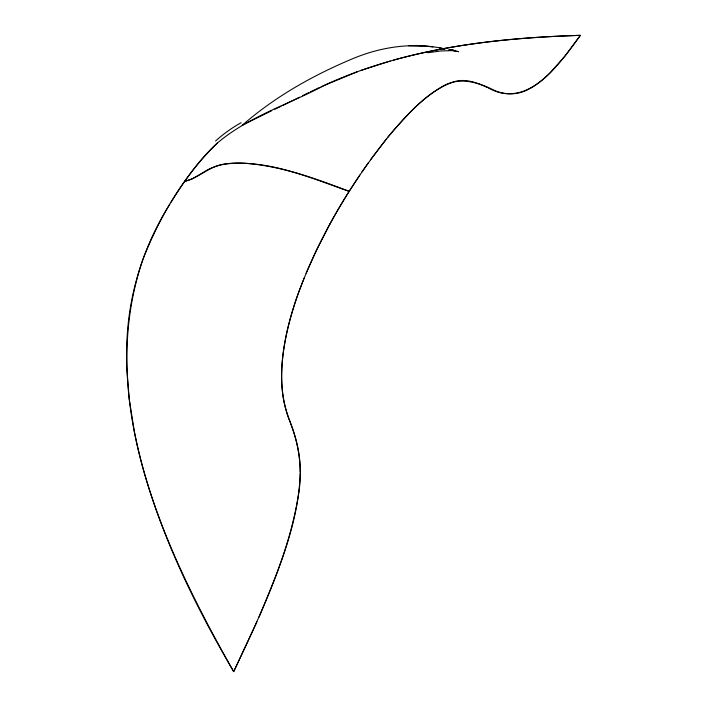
<?xml version="1.0" encoding="UTF-8"?>
<svg xmlns="http://www.w3.org/2000/svg" width="707" height="707" viewBox="0 0 707 707"><rect width="100%" height="100%" fill="white"/><g stroke="black" fill="none" stroke-linecap="round" stroke-linejoin="round"><path stroke-width="1.06" d="M300.219 473.61C298.398 523.984 278.037 571.38 258.93 617.255M304.151 277.975L298.849 291.797A133.853 43.675 -65.8 0 0 286.096 336.028C282.544 353.35 280.608 371.157 282.137 388.823A236.845 77.275 -65.8 0 0 284.108 402.159C285.275 407.921 287.086 413.524 289.039 419.065C298.769 442.617 302.711 468.476 298.663 493.769C288.589 556.568 260.459 614.577 233.69 671.65C195.848 607.03 162.495 539.034 142.593 466.602A572.175 536.701 -4.7 0 1 134.242 430.961L129.187 398.845L126.827 368.471A370.636 347.711 -6.2 0 1 127.322 333.916C130.371 287.979 145.297 243.12 169.821 204.208M306.051 273.37L316.285 250.57L329.851 224.199M256.924 621.833L233.69 671.65C164.696 549.869 94.605 401.214 142.858 259.469C159.773 216.475 184.041 175.239 217.447 142.955M170.917 202.432C184.085 181.469 198.199 160.754 216.457 143.857C248.139 116.346 289.517 104.3 325.927 84.557C405.491 48.412 493.875 38.063 580.385 35.35L565.308 55.694L550.373 72.547A143.839 46.936 -65.8 0 1 528.606 89.241C518.39 94.95 505.797 95.189 495.077 90.717C477.455 81.765 457.712 75.852 440.249 87.827C419.551 100.456 403.149 118.82 387.772 137.291M359.801 175.106L349.196 191.358A235.413 76.816 -65.8 0 0 329.842 224.181M361.94 171.969L368.374 162.76M370.53 159.764L386.694 138.616M242.227 125.316C274.908 96.709 313.148 75.234 353.093 58.54C381.895 46.529 414.063 42.013 444.721 48.854M242.492 125.104L271.744 110.69M299.512 97.213L282.606 105.564M302.578 95.684L308.729 92.652M310.276 91.901L319.555 87.474M281.059 106.306L274.855 109.24M321.119 86.749L357.574 71.628M360.809 70.461L390.202 61.032M393.499 60.095C454.292 43.286 517.506 37.188 580.385 35.35C560.165 62.861 528.385 110.38 488.219 87.889M428.08 52.725L440.541 50.984L455.502 50.497L449.254 49.879L453.841 50.409L450.801 49.888M422.857 45.831L408.602 45.619L422.857 45.831L432.949 46.909M439.657 47.988L444.915 49.013M449.122 49.835L458.596 51.682L449.007 49.79M442.609 48.527L444.738 48.942M487.388 87.527C477.481 82.922 466.355 78.512 455.317 81.411C428.619 89.665 409.715 112.616 391.634 132.624C352.263 180.789 319.847 235.051 298.248 293.476A132.934 43.374 -65.8 0 0 287.846 328.154C280.661 358.502 277.904 391.448 289.729 421.027M289.782 421.178L291.284 425.375M291.655 426.427C297.09 440.974 300.431 456.404 300.228 471.984M215.555 141.011A131.599 123.893 -24.3 0 1 241.122 122.709M202.9 172.702L192.26 178.915L184.73 181.381C199.171 177.749 210.067 165.597 225.303 163.989C268.236 159.261 309.551 177.572 349.196 191.358C315.534 178.482 280.944 165.915 244.719 163.246C230.279 162.239 215.061 164.324 202.9 172.702"/></g></svg>
